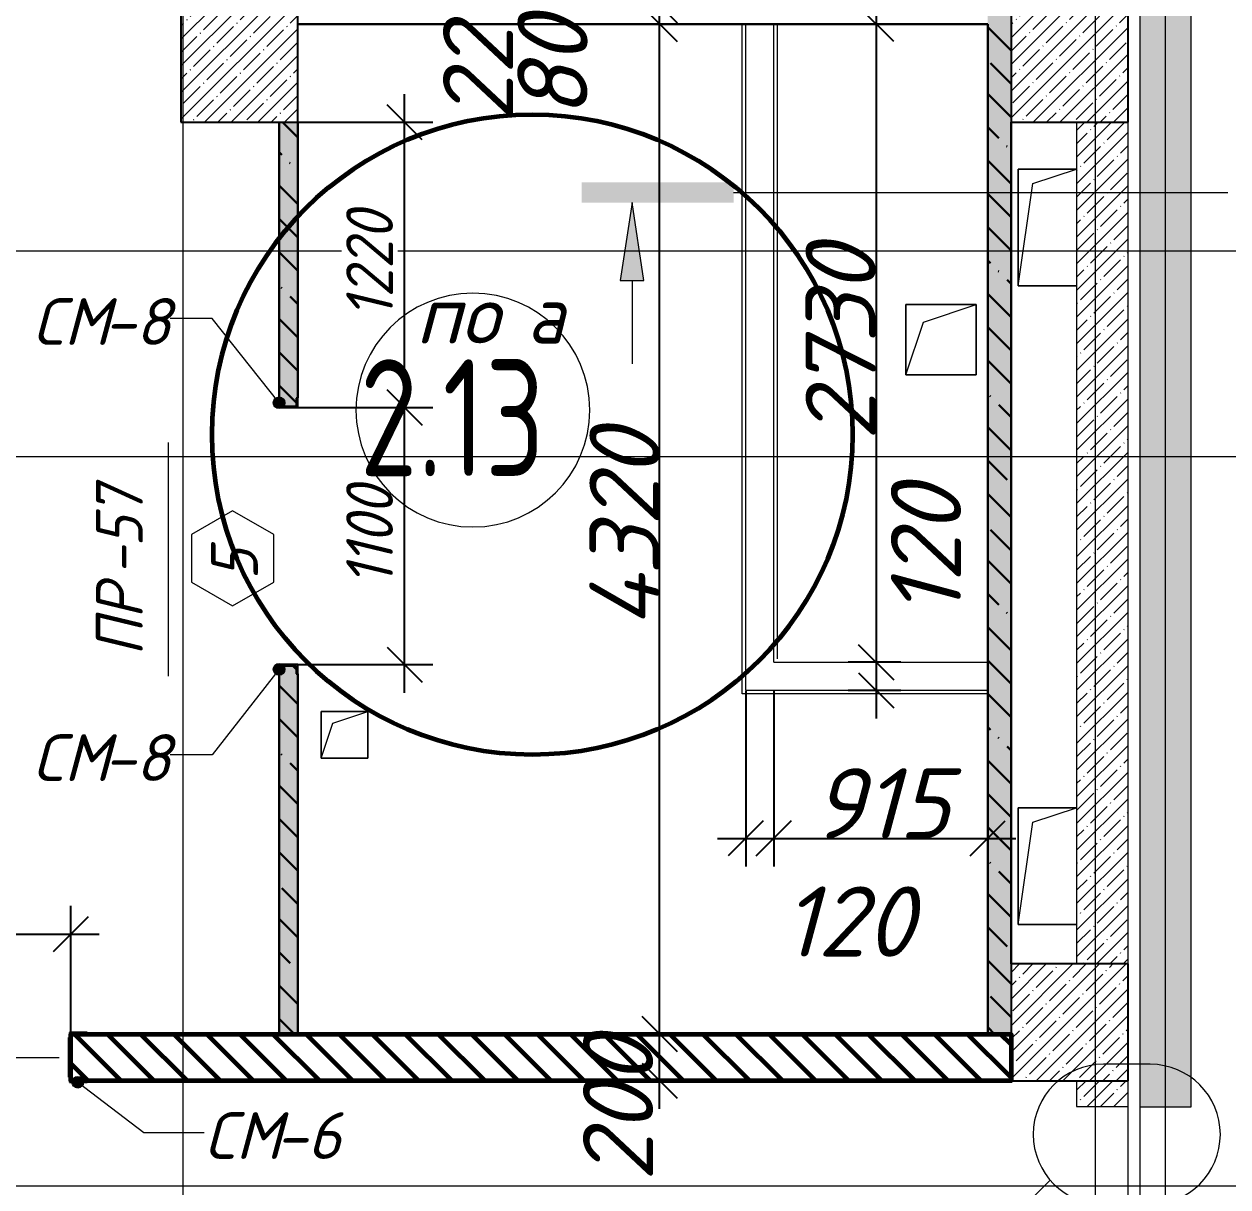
# Model space of a CAD drawing. Header units: millimetres. Extents: x 12986 to 523328, y -9759 to 30092.
# Drawn here: x 319076 to 324224, y 15380 to 20354 of the extents above; entities that cross this region are included whole.
import ezdxf

# ---------------------------------------------------------------- set-up
doc = ezdxf.new("R2010")
doc.units = ezdxf.units.MM
for name, color, linetype, lineweight in [('0) ПГП', 1, 'Continuous', 30), ('2) Расчет', 1, 'Continuous', 30), ('5) Блок ячеистый', 160, 'Continuous', 60), ('A-ANNO-DIMS', 7, 'Continuous', 9), ('A-ANNO-NOTE', 7, 'Continuous', 9), ('A-ANNO-NOTE-1', 7, 'Continuous', 9), ('A-AREA-IDEN', 7, 'Continuous', 9), ('A-DETL-2', 7, 'Continuous', 5), ('A-DETL-GENF', 7, 'Continuous', 9), ('A-DETL-GENF-1', 7, 'Continuous', 5), ('A-DOOR-IDEN', 7, 'Continuous', 9), ('A-FLOR', 7, 'Continuous', 9), ('A-GENM', 7, 'Continuous', 9), ('A-GENM-1', 7, 'Continuous', 25), ('A-GENM-IDEN', 7, 'Continuous', 9), ('A-WALL-FNSH-2', 7, 'Continuous', 5), ('A-WALL-FNSH-4', 250, 'Continuous', 13), ('A-WALL-PATT-1', 7, 'Continuous', 5), ('I-WALL', 7, 'Continuous', 5), ('S-COLS', 7, 'Continuous', 9), ('S-COLS-1', 7, 'Continuous', 5), ('S-COLS-2', 7, 'Continuous', 25), ('Оси-1', 7, 'Continuous', 20)]:
    doc.layers.add(name, color=color, linetype=linetype, lineweight=lineweight)
doc.layers.add('0)Допникки кружки', color=7, linetype='Continuous', plot=False)
doc.layers.add('A-WALL-3', color=7, linetype='Continuous', lineweight=5, true_color=0x000000)
doc.styles.add('ISOCPEUR_I', font='isocpeui.ttf', dxfattribs={"height": 250})
doc.styles.add('ISOCPEUR_I_2', font='isocpeui.ttf', dxfattribs={"height": 300})
doc.styles.add('ISOCPEUR_I_3', font='isocpeui.ttf', dxfattribs={"width": 0.9, "height": 200})
doc.styles.add('ISOCPEUR_I_4', font='isocpeui.ttf', dxfattribs={"width": 0.9, "height": 300})
doc.styles.add('СПДС', font='ГОСТ тип А.ttf', dxfattribs={"width": 0.9})
doc.dimstyles.new('ISO-2_0_0_9К_СРЕДНИЙ', dxfattribs={"dimscale": 304.8, "dimtxt": 199.196235, "dimasz": 0.492126, "dimexe": 0.393701, "dimexo": 0, "dimgap": 0, "dimtad": 1, "dimdec": 0, "dimzin": 0, "dimdsep": 46, "dimtxsty": 'ISOCPEUR_I_2', "dimblk1": 'OBLIQUE', "dimblk2": 'OBLIQUE', "dimsah": 1, "dimcen": 0.09, "dimdle": 0.393701, "dimazin": 0, "dimtfac": 1, "dimtdec": 4, "dimtix": 1, "dimtmove": 2, "dimatfit": 3, "dimfxl": 1, "dimtvp": 1, "dimtolj": 1, "dimtzin": 0, "dimarcsym": 2})
doc.dimstyles.new('ISO-2_0_0_9К_СРЕДНИЙ_2', dxfattribs={"dimscale": 304.8, "dimtxt": 199.196235, "dimasz": 0.492126, "dimexe": 0.393701, "dimexo": 0, "dimgap": 0, "dimtad": 1, "dimdec": 0, "dimzin": 0, "dimdsep": 46, "dimtxsty": 'ISOCPEUR_I_2', "dimblk1": 'OBLIQUE', "dimblk2": 'OBLIQUE', "dimsah": 1, "dimcen": 0.09, "dimdle": 0.393701, "dimazin": 0, "dimtfac": 1, "dimtdec": 4, "dimtix": 1, "dimtmove": 0, "dimatfit": 3, "dimfxl": 1, "dimtvp": 1, "dimtolj": 1, "dimtzin": 0, "dimarcsym": 2})
doc.dimstyles.new('ISO-2_0_0_9К_СРЕДНИЙ_ФОН_1', dxfattribs={"dimscale": 304.8, "dimtxt": 199.196235, "dimasz": 0.492126, "dimexe": 0.393701, "dimexo": 0, "dimgap": 0.164042, "dimtad": 1, "dimdec": 0, "dimdsep": 46, "dimtxsty": 'ISOCPEUR_I_3', "dimblk1": 'OBLIQUE', "dimblk2": 'OBLIQUE', "dimsah": 1, "dimcen": 0.09, "dimdle": 0.393701, "dimazin": 0, "dimtfac": 1, "dimtdec": 4, "dimtix": 1, "dimtmove": 0, "dimatfit": 3, "dimfxl": 1, "dimtvp": 1, "dimtfill": 1, "dimtolj": 1, "dimtzin": 0, "dimarcsym": 2})
pattern_1 = [(45, (239096.85, -2765.93), (-57.02463, 57.02463), []), (45, (239153.876, -2765.93), (-57.02463, 57.02463), [100.806, -20.161, 3.353, -16.808])]
pattern_2 = [(50, (239096.85, -2765.93), (72.873764, -6.37607), [7.62, -83.82]), (355, (239096.85, -2765.93), (-14.09699, 76.422444), [6.096, -67.056]), (100.451, (239102.924, -2766.464), (58.776964, 70.04687), [6.476, -71.236]), (46.184, (239096.85, -2745.61), (108.43142, -16.81745), [11.43, -125.73]), (96.636, (239105.89, -2747.01), (94.961, 98.97089), [9.714, -106.854]), (351.184, (239096.85, -2745.61), (94.96227, 98.97018), [9.144, -100.584]), (21, (239107.01, -2750.69), (60.64565, -40.906537), [7.62, -83.82]), (326, (239107.01, -2750.69), (24.72083, 73.67493), [6.096, -67.056]), (71.451, (239112.065, -2754.1), (85.36689, 32.768737), [6.476, -71.236]), (37.5, (239096.85, -2765.933), (1.235525, 33.8224325), [3.353, -62.89, 3.353, -64.719, -67.31]), (37.5, (239096.85, -2765.933), (1.235525, 33.8224325), [-134.315, 3.353, -63.957]), (7.5, (239096.85, -2765.933), (26.728146, 40.07255), [3.353, -35.458, 3.353, -61.366, -25.654]), (7.5, (239096.85, -2765.933), (26.728146, 40.07255), [-103.53, 3.353, -22.301]), (327.5, (239074.194, -2765.933), (54.2363175, -2.292117), [3.353, -22.047, 3.353, -75.895, -105.156]), (327.5, (239074.194, -2765.933), (54.2363175, -2.292117), [-104.648, 3.353, -101.803]), (317.5, (239064.034, -2765.933), (59.25158, 10.17014), [3.353, -29.667, 3.353, -49.276, -74.676]), (317.5, (239064.034, -2765.933), (59.25158, 10.17014), [-85.649, 3.353, -71.323])]
pattern_3 = [(135, (239096.85, -2765.93), (-142.5612, -142.5612), []), (135, (239239.41, -2765.93), (-142.5612, -142.5612), [252.016, -50.403, 3.353, -47.05])]

# ---------------------------------------------------------------- blocks, each defined once
blk = doc.blocks.new('Колонна_Несущая_Прямоугольное сечение - 500х500-V15-АР1_1_Кладочный план 2 этажа')
at = {"layer": 'S-COLS-1'}
h = blk.add_hatch(dxfattribs=at)
h.set_pattern_fill('FP_20', color=256, style=0, pattern_type=2)
h.set_pattern_definition([(45, (-84450, -22950), (-57.02463, 57.02463), []), (45, (-84392.975, -22950), (-57.02463, 57.02463), [100.806, -20.161, 3.353, -16.808])])
h.paths.add_polyline_path([(-250, -250), (250, -250), (250, 250), (-250, 250)], flags=0)
at = {"layer": 'S-COLS-2'}
for p, q in [((250, 250), (-250, 250)), ((-250, 250), (-250, -250)), ((250, -250), (250, 250)), ((-250, -250), (250, -250))]:
    blk.add_line(p, q, dxfattribs=at)
blk = doc.blocks.new('Колонна_Несущая_Прямоугольное сечение - 500х500-V34-АР1_1_Кладочный план 2 этажа')
at = {"layer": 'S-COLS-1'}
h = blk.add_hatch(dxfattribs=at)
h.set_pattern_fill('FP_48', color=256, style=0, pattern_type=2)
h.set_pattern_definition([(45, (-84450, -18850), (-57.02463, 57.02463), []), (45, (-84392.975, -18850), (-57.02463, 57.02463), [100.806, -20.161, 3.353, -16.808])])
h.paths.add_polyline_path([(-250, -250), (250, -250), (250, 250), (-250, 250)], flags=0)
at = {"layer": 'S-COLS-2'}
for p, q in [((250, 250), (-250, 250)), ((-250, 250), (-250, -250)), ((250, -250), (250, 250)), ((-250, -250), (250, -250))]:
    blk.add_line(p, q, dxfattribs=at)
blk = doc.blocks.new('AR_Отверстие прямоугольное _в плите_ - AR_Отверстие прямоугольное _в плите_-V68-АР1_1_Кладочный план 2 этажа')
at = {"layer": 'A-GENM'}
for p, q in [((125, 250), (-125, 250)), ((-125, 250), (-125, -250)), ((-62.5, 187.5), (125, 250)), ((-125, -250), (-62.5, 187.5)), ((-125, -250), (125, -250))]:
    blk.add_line(p, q, dxfattribs=at)
blk = doc.blocks.new('AR_Отверстие прямоугольное _в плите_ - AR_Отверстие прямоугольное _в плите_-V57-АР1_1_Кладочный план 2 этажа')
at = {"layer": 'A-GENM'}
for p, q in [((100, 100), (-100, 100)), ((-100, 100), (-100, -100)), ((-50, 50), (100, 100)), ((100, -100), (100, 100)), ((-100, -100), (-50, 50)), ((-100, -100), (100, -100))]:
    blk.add_line(p, q, dxfattribs=at)
blk = doc.blocks.new('AR_Отверстие прямоугольное _в плите_ - AR_Отверстие прямоугольное _в плите_-26860715-АР1_1_Кладочный план 2 этажа')
at = {"layer": 'A-GENM'}
for p, q in [((150, 150), (-150, 150)), ((-150, 150), (-150, -150)), ((-75, 75), (150, 150)), ((150, -150), (150, 150)), ((-150, -150), (-75, 75)), ((-150, -150), (150, -150))]:
    blk.add_line(p, q, dxfattribs=at)
blk = doc.blocks.new('Фахверк_СКБ_Уголок_Тип 2 - СМ-6_200х2180 h-30007491-АР1_1_Кладочный план 2 этажа')
at = {"layer": 'A-GENM-1'}
for p, q in [((125, 156), (125, 81)), ((200, 156), (125, 156)), ((200, 150), (200, 156)), ((131, 81), (131, 150)), ((131, 150), (200, 150)), ((125, 81), (131, 81)), ((131, 19), (125, 19)), ((125, 19), (125, -56)), ((131, -50), (131, 19)), ((200, -50), (131, -50)), ((200, -56), (200, -50)), ((125, -56), (200, -56))]:
    blk.add_line(p, q, dxfattribs=at)
blk = doc.blocks.new('Стойка_Влож_Полоса боковая - Полоса-27101091-АР1_1_Кладочный план 2 этажа')
at = {"layer": 'A-GENM'}
for p, q in [((-5, 85), (0, 85)), ((-5, -85), (-5, 85)), ((0, 31), (0, -31)), ((0, -85), (-5, -85))]:
    blk.add_line(p, q, dxfattribs=at)
blk = doc.blocks.new('Фахверк_СКБ_Швеллер_Тип 2 - СМ-8_80х2180h-30702245-АР1_1_Кладочный план 2 этажа')
at = {"layer": 'A-GENM-1'}
for p, q in [((165, 40), (125, 40)), ((125, 40), (125, -40)), ((129.5, 32.6), (165, 32.6)), ((129.5, -32.6), (129.5, 32.6)), ((165, 32.6), (165, 40)), ((125, -40), (165, -40)), ((165, -32.6), (129.5, -32.6)), ((165, -40), (165, -32.6))]:
    blk.add_line(p, q, dxfattribs=at)
blk = doc.blocks.new('DET_L_Имитация разреза_ISO2-5 - Верх-30777082-АР1_1_Кладочный план 2 этажа')
at = {"layer": 'A-DETL-GENF-1'}
blk.add_line((143.1, 0), (2256.9, 0), dxfattribs=at)
blk = doc.blocks.new('_Oblique')
at = {"color": 0, "linetype": 'ByBlock', "lineweight": -2}
blk.add_line((-0.5, -0.5), (0.5, 0.5), dxfattribs=at)
blk = doc.blocks.new('*D2345')
at = {"layer": 'A-ANNO-DIMS', "color": 0, "lineweight": -2, "transparency": 16777216}
for p, q in [((321793.8, 15714.1), (321793.8, 16154.1)), ((321687.8, 16034.1), (321913.8, 16034.1)), ((321687.8, 15834.1), (321913.8, 15834.1))]:
    blk.add_line(p, q, dxfattribs=at)
at = {"layer": 'Defpoints', "color": 0, "transparency": 16777216}
for p in [(321687.8, 16034.1), (321793.8, 16034.1), (321687.8, 15834.1)]:
    blk.add_point(p, dxfattribs=at)
at = {"layer": 'A-ANNO-DIMS', "color": 0, "lineweight": -2, "transparency": 16777216, "xscale": 150, "yscale": 150, "zscale": 150}
for p, rotation in [((321793.8, 16034.1), 90), ((321793.8, 15834.1), 270)]:
    blk.add_blockref('_Oblique', p, dxfattribs=dict(at, rotation=rotation))
at = {"layer": 'A-ANNO-DIMS', "color": 0, "transparency": 16777216, "insert": (321465.9, 15403.8), "char_height": 300, "width": 455.087, "attachment_point": 1, "rotation": 90, "line_spacing_factor": 1.149209, "style": 'ISOCPEUR_I_2'}
blk.add_mtext('\\A1;200', dxfattribs=at)
blk = doc.blocks.new('*D2346')
at = {"layer": 'A-ANNO-DIMS', "color": 0, "lineweight": -2, "transparency": 16777216}
for p, q in [((321793.8, 15914.1), (321793.8, 20474.1)), ((321687.8, 20354.1), (321913.8, 20354.1)), ((321687.8, 16034.1), (321913.8, 16034.1))]:
    blk.add_line(p, q, dxfattribs=at)
at = {"layer": 'Defpoints', "color": 0, "transparency": 16777216}
for p in [(321687.8, 20354.1), (321793.8, 20354.1), (321687.8, 16034.1)]:
    blk.add_point(p, dxfattribs=at)
at = {"layer": 'A-ANNO-DIMS', "color": 0, "lineweight": -2, "transparency": 16777216, "xscale": 150, "yscale": 150, "zscale": 150}
for p, rotation in [((321793.8, 20354.1), 90), ((321793.8, 16034.1), 270)]:
    blk.add_blockref('_Oblique', p, dxfattribs=dict(at, rotation=rotation))
at = {"layer": 'A-ANNO-DIMS', "color": 0, "transparency": 16777216, "insert": (321643.8, 18194.1), "char_height": 300, "width": 625.17, "attachment_point": 5, "rotation": 90, "style": 'ISOCPEUR_I_2'}
blk.add_mtext('\\A1;4320', dxfattribs=at)
blk = doc.blocks.new('*D2347')
at = {"layer": 'A-ANNO-DIMS', "color": 0, "lineweight": -2, "transparency": 16777216}
for p, q in [((321793.8, 20234.1), (321793.8, 20554.1)), ((321687.8, 20434.1), (321913.8, 20434.1)), ((321687.8, 20354.1), (321913.8, 20354.1))]:
    blk.add_line(p, q, dxfattribs=at)
at = {"layer": 'Defpoints', "color": 0, "transparency": 16777216}
for p in [(321687.8, 20434.1), (321793.8, 20434.1), (321687.8, 20354.1)]:
    blk.add_point(p, dxfattribs=at)
at = {"layer": 'A-ANNO-DIMS', "color": 0, "lineweight": -2, "transparency": 16777216, "xscale": 150, "yscale": 150, "zscale": 150}
for p, rotation in [((321793.8, 20434.1), 90), ((321793.8, 20354.1), 270)]:
    blk.add_blockref('_Oblique', p, dxfattribs=dict(at, rotation=rotation))
at = {"layer": 'A-ANNO-DIMS', "color": 0, "transparency": 16777216, "insert": (321185.9, 19951.1), "char_height": 300, "width": 303.391, "attachment_point": 1, "rotation": 90, "line_spacing_factor": 1.149209, "style": 'ISOCPEUR_I_2'}
blk.add_mtext('\\A1;80', dxfattribs=at)
blk = doc.blocks.new('*D2348')
at = {"layer": 'A-ANNO-DIMS', "color": 0, "lineweight": -2, "transparency": 16777216}
for p, q in [((321793.8, 20314.1), (321793.8, 20774.1)), ((321687.8, 20654.1), (321913.8, 20654.1)), ((321687.8, 20434.1), (321913.8, 20434.1))]:
    blk.add_line(p, q, dxfattribs=at)
at = {"layer": 'Defpoints', "color": 0, "transparency": 16777216}
for p in [(321687.8, 20654.1), (321793.8, 20654.1), (321687.8, 20434.1)]:
    blk.add_point(p, dxfattribs=at)
at = {"layer": 'A-ANNO-DIMS', "color": 0, "lineweight": -2, "transparency": 16777216, "xscale": 150, "yscale": 150, "zscale": 150}
for p, rotation in [((321793.8, 20654.1), 90), ((321793.8, 20434.1), 270)]:
    blk.add_blockref('_Oblique', p, dxfattribs=dict(at, rotation=rotation))
at = {"layer": 'A-ANNO-DIMS', "color": 0, "transparency": 16777216, "insert": (320867.4, 19933.2), "char_height": 300, "width": 455.087, "attachment_point": 1, "rotation": 90, "line_spacing_factor": 1.149209, "style": 'ISOCPEUR_I_2'}
blk.add_mtext('\\A1;220', dxfattribs=at)
blk = doc.blocks.new('*D2362')
at = {"layer": 'A-ANNO-DIMS', "color": 0, "lineweight": -2, "transparency": 16777216}
for p, q in [((320703.7, 17494.1), (320703.7, 18834.1)), ((320247.7, 18714.1), (320823.7, 18714.1)), ((320246.9, 17614.1), (320823.7, 17614.1))]:
    blk.add_line(p, q, dxfattribs=at)
at = {"layer": 'Defpoints', "color": 0, "transparency": 16777216}
for p in [(320247.7, 18714.1), (320703.7, 18714.1), (320246.9, 17614.1)]:
    blk.add_point(p, dxfattribs=at)
at = {"layer": 'A-ANNO-DIMS', "color": 0, "lineweight": -2, "transparency": 16777216, "xscale": 150, "yscale": 150, "zscale": 150}
for p, rotation in [((320703.7, 18714.1), 90), ((320703.7, 17614.1), 270)]:
    blk.add_blockref('_Oblique', p, dxfattribs=dict(at, rotation=rotation))
at = {"layer": 'A-ANNO-DIMS', "color": 0, "transparency": 16777216, "insert": (320553.7, 18164.1), "char_height": 200, "width": 514.846, "attachment_point": 5, "rotation": 90, "style": 'ISOCPEUR_I_3', "bg_fill": 3, "box_fill_scale": 1.1, "bg_fill_color": 256, "bg_fill_true_color": 13158600, "bg_fill_transparency": 0}
blk.add_mtext('\\A1;1100', dxfattribs=at)
blk = doc.blocks.new('*D2363')
at = {"layer": 'A-ANNO-DIMS', "color": 0, "lineweight": -2, "transparency": 16777216}
for p, q in [((320703.7, 18594.1), (320703.7, 20054.1)), ((320246.9, 19934.1), (320823.7, 19934.1)), ((320247.7, 18714.1), (320823.7, 18714.1))]:
    blk.add_line(p, q, dxfattribs=at)
at = {"layer": 'Defpoints', "color": 0, "transparency": 16777216}
for p in [(320246.9, 19934.1), (320703.7, 19934.1), (320247.7, 18714.1)]:
    blk.add_point(p, dxfattribs=at)
at = {"layer": 'A-ANNO-DIMS', "color": 0, "lineweight": -2, "transparency": 16777216, "xscale": 150, "yscale": 150, "zscale": 150}
for p, rotation in [((320703.7, 19934.1), 90), ((320703.7, 18714.1), 270)]:
    blk.add_blockref('_Oblique', p, dxfattribs=dict(at, rotation=rotation))
at = {"layer": 'A-ANNO-DIMS', "color": 0, "transparency": 16777216, "insert": (320553.7, 19324.1), "char_height": 200, "width": 560.814, "attachment_point": 5, "rotation": 90, "style": 'ISOCPEUR_I_3', "bg_fill": 3, "box_fill_scale": 1.1, "bg_fill_color": 256, "bg_fill_true_color": 13158600, "bg_fill_transparency": 0}
blk.add_mtext('\\A1;1220', dxfattribs=at)
blk = doc.blocks.new('AAR_СКБ_Марка_Двери_Перемычка и проем - Марка перемычки и проема-25306769-АР1_1_Кладочный план 2 этажа')
at = {"layer": 'A-DOOR-IDEN'}
for p, q in [((-5, 0), (5, 0)), ((-0.968, -0.984), (-1.986, -2.747)), ((1.067, -0.984), (-0.968, -0.984)), ((2.085, -2.747), (1.067, -0.984)), ((-1.986, -2.747), (-0.968, -4.509)), ((1.067, -4.509), (2.085, -2.747)), ((-0.968, -4.509), (1.067, -4.509))]:
    blk.add_line(p, q, dxfattribs=at)
blk = doc.blocks.new('*D2504')
at = {"layer": 'A-ANNO-DIMS', "color": 0, "lineweight": -2, "transparency": 16777216}
for p, q in [((322161.9, 17501), (322161.9, 16750.9)), ((322281.9, 17501), (322281.9, 16750.9)), ((322041.9, 16870.9), (322401.9, 16870.9))]:
    blk.add_line(p, q, dxfattribs=at)
at = {"layer": 'Defpoints', "color": 0, "transparency": 16777216}
for p in [(322161.9, 17501), (322281.9, 17501), (322281.9, 16870.9)]:
    blk.add_point(p, dxfattribs=at)
at = {"layer": 'A-ANNO-DIMS', "color": 0, "lineweight": -2, "transparency": 16777216, "xscale": 150, "yscale": 150, "zscale": 150, "rotation": 180}
blk.add_blockref('_Oblique', (322161.9, 16870.9), dxfattribs=at)
at = {"layer": 'A-ANNO-DIMS', "color": 0, "lineweight": -2, "transparency": 16777216, "xscale": 150, "yscale": 150, "zscale": 150}
blk.add_blockref('_Oblique', (322281.9, 16870.9), dxfattribs=at)
at = {"layer": 'A-ANNO-DIMS', "color": 0, "transparency": 16777216, "insert": (322318.8, 16665.3), "char_height": 300, "width": 409.118, "attachment_point": 1, "line_spacing_factor": 1.149209, "style": 'ISOCPEUR_I_2'}
blk.add_mtext('\\A1;120', dxfattribs=at)
blk = doc.blocks.new('*D2505')
at = {"layer": 'A-ANNO-DIMS', "color": 0, "lineweight": -2, "transparency": 16777216}
for p, q in [((322281.9, 17501), (322281.9, 16750.9)), ((323196.9, 16977), (323196.9, 16750.9)), ((322161.9, 16870.9), (323316.9, 16870.9))]:
    blk.add_line(p, q, dxfattribs=at)
at = {"layer": 'Defpoints', "color": 0, "transparency": 16777216}
for p in [(322281.9, 17501), (323196.9, 16977), (323196.9, 16870.9)]:
    blk.add_point(p, dxfattribs=at)
at = {"layer": 'A-ANNO-DIMS', "color": 0, "lineweight": -2, "transparency": 16777216, "xscale": 150, "yscale": 150, "zscale": 150, "rotation": 180}
blk.add_blockref('_Oblique', (322281.9, 16870.9), dxfattribs=at)
at = {"layer": 'A-ANNO-DIMS', "color": 0, "lineweight": -2, "transparency": 16777216, "xscale": 150, "yscale": 150, "zscale": 150}
blk.add_blockref('_Oblique', (323196.9, 16870.9), dxfattribs=at)
at = {"layer": 'A-ANNO-DIMS', "color": 0, "transparency": 16777216, "insert": (322739.4, 17020.9), "char_height": 300, "width": 409.118, "attachment_point": 5, "style": 'ISOCPEUR_I_2'}
blk.add_mtext('\\A1;915', dxfattribs=at)
blk = doc.blocks.new('*D2506')
at = {"layer": 'A-ANNO-DIMS', "color": 0, "lineweight": -2, "transparency": 16777216}
for p, q in [((322719.6, 20474.1), (322719.6, 17504.1)), ((322825.7, 20354.1), (322599.6, 20354.1)), ((322825.7, 17624.1), (322599.6, 17624.1))]:
    blk.add_line(p, q, dxfattribs=at)
at = {"layer": 'Defpoints', "color": 0, "transparency": 16777216}
for p in [(322825.7, 20354.1), (322719.6, 17624.1), (322825.7, 17624.1)]:
    blk.add_point(p, dxfattribs=at)
at = {"layer": 'A-ANNO-DIMS', "color": 0, "lineweight": -2, "transparency": 16777216, "xscale": 150, "yscale": 150, "zscale": 150}
for p, rotation in [((322719.6, 20354.1), 90), ((322719.6, 17624.1), 270)]:
    blk.add_blockref('_Oblique', p, dxfattribs=dict(at, rotation=rotation))
at = {"layer": 'A-ANNO-DIMS', "color": 0, "transparency": 16777216, "insert": (322567.7, 18989.1), "char_height": 300, "width": 606.782, "attachment_point": 5, "rotation": 90, "style": 'ISOCPEUR_I_2'}
blk.add_mtext('\\A1;2730', dxfattribs=at)
blk = doc.blocks.new('*D2507')
at = {"layer": 'A-ANNO-DIMS', "color": 0, "lineweight": -2, "transparency": 16777216}
for p, q in [((322719.6, 17744.1), (322719.6, 17384.1)), ((322825.7, 17624.1), (322599.6, 17624.1)), ((322825.7, 17504.1), (322599.6, 17504.1))]:
    blk.add_line(p, q, dxfattribs=at)
at = {"layer": 'Defpoints', "color": 0, "transparency": 16777216}
for p in [(322825.7, 17624.1), (322719.6, 17504.1), (322825.7, 17504.1)]:
    blk.add_point(p, dxfattribs=at)
at = {"layer": 'A-ANNO-DIMS', "color": 0, "lineweight": -2, "transparency": 16777216, "xscale": 150, "yscale": 150, "zscale": 150}
for p, rotation in [((322719.6, 17624.1), 90), ((322719.6, 17504.1), 270)]:
    blk.add_blockref('_Oblique', p, dxfattribs=dict(at, rotation=rotation))
at = {"layer": 'A-ANNO-DIMS', "color": 0, "transparency": 16777216, "insert": (322782.5, 17816.4), "char_height": 300, "width": 409.118, "attachment_point": 1, "rotation": 90, "line_spacing_factor": 1.149209, "style": 'ISOCPEUR_I_2'}
blk.add_mtext('\\A1;120', dxfattribs=at)
blk = doc.blocks.new('*D2534')
at = {"layer": 'A-ANNO-DIMS', "color": 0, "lineweight": -2, "transparency": 16777216}
for p, q in [((318176.9, 16334.1), (318176.9, 16581.7)), ((319276.9, 16034.1), (319276.9, 16581.7)), ((318056.9, 16461.7), (319396.9, 16461.7))]:
    blk.add_line(p, q, dxfattribs=at)
at = {"layer": 'Defpoints', "color": 0, "transparency": 16777216}
for p in [(319276.9, 16461.7), (318176.9, 16334.1), (319276.9, 16034.1)]:
    blk.add_point(p, dxfattribs=at)
at = {"layer": 'A-ANNO-DIMS', "color": 0, "lineweight": -2, "transparency": 16777216, "xscale": 150, "yscale": 150, "zscale": 150, "rotation": 180}
blk.add_blockref('_Oblique', (318176.9, 16461.7), dxfattribs=at)
at = {"layer": 'A-ANNO-DIMS', "color": 0, "lineweight": -2, "transparency": 16777216, "xscale": 150, "yscale": 150, "zscale": 150}
blk.add_blockref('_Oblique', (319276.9, 16461.7), dxfattribs=at)
at = {"layer": 'A-ANNO-DIMS', "color": 0, "transparency": 16777216, "insert": (318726.9, 16611.7), "char_height": 200, "width": 514.846, "attachment_point": 5, "style": 'ISOCPEUR_I_3', "bg_fill": 3, "box_fill_scale": 1.1, "bg_fill_color": 256, "bg_fill_true_color": 13158600, "bg_fill_transparency": 0}
blk.add_mtext('\\A1;1100', dxfattribs=at)
blk = doc.blocks.new('Марка_Помещения - Номер-25198446-Объем проектирования 2 этажа')
at = {"layer": 'A-AREA-IDEN'}
for start, end in [(360, 180), (180, 360)]:
    blk.add_arc((0, 0), 2.5, start, end, dxfattribs=at)

msp = doc.modelspace()

# ---------------------------------------------------------------- hatches: boundary and pattern name
at = {"layer": '0) ПГП'}
h = msp.add_hatch(dxfattribs=at)
h.set_pattern_fill('FP_25', color=256, style=0, pattern_type=2)
h.set_pattern_definition(pattern_2)
h.paths.add_polyline_path([(323296.85077, 16034.06731), (323296.85077, 24134.06718), (323196.85077, 24134.06718), (323196.85077, 16034.06731), (323271.85081, 16034.06731)], flags=0)
h = msp.add_hatch(dxfattribs=at)
h.set_pattern_fill('FP_26', color=256, style=0, pattern_type=2)
h.set_pattern_definition(pattern_3)
h.paths.add_polyline_path([(323296.85077, 16034.06731), (323296.85077, 24134.06718), (323196.85077, 24134.06718), (323196.85077, 16034.06731), (323271.85081, 16034.06731)], flags=0)
h = msp.add_hatch(dxfattribs=at)
h.set_pattern_fill('FP_25', color=256, style=0, pattern_type=2)
h.set_pattern_definition(pattern_2)
h.paths.add_polyline_path([(320246.85077, 16034.06731), (320246.85077, 17574.06731), (320239.45077, 17574.06731), (320239.45077, 17609.56731), (320174.25077, 17609.56731), (320174.25077, 17574.06731), (320166.85077, 17574.06731), (320166.85077, 16034.06731), (320207.31956, 16034.06731)], flags=0)
h.paths.add_polyline_path([(320239.45077, 18718.56718), (320239.45077, 18754.06718), (320246.85077, 18754.79567), (320246.85077, 19934.06718), (320166.85077, 19934.06718), (320166.85077, 18754.06718), (320174.25077, 18754.06718), (320174.25077, 18718.56718), (320207.31956, 18718.56718)], flags=0)
h = msp.add_hatch(dxfattribs=at)
h.set_pattern_fill('FP_26', color=256, style=0, pattern_type=2)
h.set_pattern_definition(pattern_3)
h.paths.add_polyline_path([(320246.85077, 16034.06731), (320246.85077, 17574.06731), (320239.45077, 17574.06731), (320239.45077, 17609.56731), (320174.25077, 17609.56731), (320174.25077, 17574.06731), (320166.85077, 17574.06731), (320166.85077, 16034.06731), (320207.31956, 16034.06731)], flags=0)
h.paths.add_polyline_path([(320239.45077, 18718.56718), (320239.45077, 18754.06718), (320246.85077, 18754.79567), (320246.85077, 19934.06718), (320166.85077, 19934.06718), (320166.85077, 18754.06718), (320174.25077, 18754.06718), (320174.25077, 18718.56718), (320207.31956, 18718.56718)], flags=0)
at = {"layer": '5) Блок ячеистый'}
h = msp.add_hatch(dxfattribs=at)
h.set_pattern_fill('FP_22', color=256, style=0, pattern_type=2)
h.set_pattern_definition([(135, (239096.85, -2765.93), (-70.71068, -70.71068), [])])
h.paths.add_polyline_path([(323296.85081, 15834.06731), (323296.85081, 16034.06731), (319276.85081, 16034.06731), (319276.85081, 15834.06731), (323271.85081, 15834.06731)], flags=0)
at = {"layer": 'A-ANNO-NOTE'}
for points in [[(321739.58519, 19590.69888), (322109.94442, 19590.69888), (322109.94442, 19677.43547), (321459.94442, 19677.43547), (321459.94442, 19590.69888), (321725.7925, 19590.69888)], [(321625.7925, 19257.05747), (321725.7925, 19257.05747), (321675.7925, 19590.69888)]]:
    msp.add_hatch(color=256, dxfattribs=at).paths.add_polyline_path(points, flags=0)
at = {"layer": 'A-GENM-IDEN'}
h = msp.add_hatch(color=256, dxfattribs=at)
edge = h.paths.add_edge_path(flags=0)
edge.add_arc((320166.85077, 18734.06718), 25, 0, 360)
h = msp.add_hatch(color=256, dxfattribs=at)
edge = h.paths.add_edge_path(flags=0)
edge.add_arc((320166.85077, 17594.06731), 25, 0, 360)
h = msp.add_hatch(color=256, dxfattribs=at)
edge = h.paths.add_edge_path(flags=0)
edge.add_arc((319305.85081, 15828.06731), 25, 0, 360)
at = {"layer": 'A-WALL-PATT-1'}
h = msp.add_hatch(dxfattribs=at)
h.set_pattern_fill('FP_7', color=256, style=0, pattern_type=2)
h.set_pattern_definition(pattern_1)
h.paths.add_polyline_path([(324066.85079, 15723.33354), (324066.85079, 24334.06718), (323846.85079, 24334.06718), (323846.85079, 15723.33354)], flags=0)
h = msp.add_hatch(dxfattribs=at)
h.set_pattern_fill('FP_7', color=256, style=0, pattern_type=2)
h.set_pattern_definition(pattern_1)
h.paths.add_polyline_path([(323576.85081, 12884.06732), (323796.8508, 12884.06737), (323796.85081, 14624.06731), (323576.85081, 14624.06731), (323576.85081, 14472.83394)], flags=0)
h.paths.add_polyline_path([(323796.85081, 15724.06731), (323796.85081, 15834.06731), (323576.85081, 15834.06731), (323576.85081, 15724.06731)], flags=0)
h.paths.add_polyline_path([(323764.97433, 16334.06731), (323796.85081, 16334.06731), (323796.85081, 19934.06737), (323576.85081, 19934.06737), (323576.85081, 16334.06731)], flags=0)
at = {"layer": 'S-COLS-1'}
h = msp.add_hatch(dxfattribs=at)
h.set_pattern_fill('FP_7', color=256, style=0, pattern_type=2)
h.set_pattern_definition(pattern_1)
h.paths.add_polyline_path([(320207.31956, 19934.06718), (320246.85081, 19934.06718), (320246.85081, 20434.06718), (319746.85081, 20434.06718), (319746.85081, 19934.06718)], flags=0)

# ---------------------------------------------------------------- linework, layer by layer
at = {"layer": '0) ПГП'}
for p, q in [((320246.85077, 20354.06718), (323196.85077, 20354.06718)), ((320166.85077, 19934.06718), (320166.85077, 18754.79567)), ((323296.85077, 16334.06731), (323296.85077, 19934.06737)), ((320166.85077, 17574.06731), (320166.85077, 16034.06731))]:
    msp.add_line(p, q, dxfattribs=at)
at = {"layer": '2) Расчет'}
for p, q in [((323196.85077, 20354.06718), (323196.85077, 16034.06731)), ((320246.85077, 18754.79567), (320246.85077, 19934.06718)), ((320246.85077, 16034.06731), (320246.85077, 17574.06731))]:
    msp.add_line(p, q, dxfattribs=at)
at = {"layer": '5) Блок ячеистый'}
msp.add_lwpolyline([(319276.85081, 16034.06731), (323296.85081, 16034.06731), (323296.85081, 15834.06731), (319276.85081, 15834.06731)], close=True, dxfattribs=at)
at = {"layer": 'A-ANNO-NOTE-1'}
for p, q in [((321675.7925, 19590.69888), (321625.7925, 19257.05747)), ((321725.7925, 19257.05747), (321675.7925, 19590.69888)), ((321625.7925, 19257.05747), (321725.7925, 19257.05747)), ((321675.7925, 19257.05747), (321675.7925, 18900.80747))]:
    msp.add_line(p, q, dxfattribs=at)
at = {"layer": 'A-DETL-2'}
for p, q in [((323891.33646, 15904.61393), (323691.33646, 15904.61393)), ((323059.98749, 15004.06731), (323464.36307, 15408.44289))]:
    msp.add_line(p, q, dxfattribs=at)
for centre, start, end in [((323691.33646, 15604.61393), 90, 180), ((323891.33646, 15604.61393), 0, 90), ((323691.33646, 15604.61393), 180, 270), ((323891.33646, 15604.61393), 270, 0)]:
    msp.add_arc(centre, 300, start, end, dxfattribs=at)
at = {"layer": 'A-FLOR'}
for p, q in [((323326.85083, 19734.06755), (323576.85081, 19734.06755)), ((323326.85083, 19234.06755), (323326.85083, 19734.06755)), ((323576.85081, 19234.06755), (323326.85083, 19234.06755)), ((322846.85078, 19154.06718), (323146.85078, 19154.06718)), ((322846.85078, 18854.06718), (322846.85078, 19154.06718)), ((323146.85078, 19154.06718), (323146.85078, 18854.06718)), ((323146.85078, 18854.06718), (322846.85078, 18854.06718)), ((320346.85077, 17414.06718), (320546.85077, 17414.06718)), ((320346.85077, 17214.06718), (320346.85077, 17414.06718)), ((320546.85077, 17414.06718), (320546.85077, 17214.06718)), ((320546.85077, 17214.06718), (320346.85077, 17214.06718)), ((323326.85083, 17002.06755), (323576.85081, 17002.06755)), ((323326.85083, 16502.06755), (323326.85083, 17002.06755)), ((323576.85081, 16502.06755), (323326.85083, 16502.06755)), ((323796.85081, 14624.06731), (323796.85081, 15724.06731)), ((323846.85079, 15723.33354), (323846.85079, 14623.32952))]:
    msp.add_line(p, q, dxfattribs=at)
at = {"layer": 'A-GENM-IDEN'}
for p, q in [((319880.06345, 19094.18549), (319701.76659, 19094.18549)), ((320166.85077, 18734.06718), (319880.06345, 19094.18549)), ((320166.85077, 17594.06731), (319880.06345, 17228.78157)), ((319880.06345, 17228.78157), (319701.76659, 17228.78157)), ((319305.85081, 15828.06731), (319588.70645, 15612.19097)), ((319588.70645, 15612.19097), (319846.54081, 15612.19097))]:
    msp.add_line(p, q, dxfattribs=at)
for centre in [(320166.85077, 18734.06718), (320166.85077, 17594.06731), (319305.85081, 15828.06731)]:
    msp.add_circle(centre, 25, dxfattribs=at)
at = {"layer": 'A-WALL-3'}
for p, q in [((323846.85079, 24334.06718), (323846.85079, 15723.33354)), ((324066.85079, 15723.33354), (324066.85079, 24084.06718)), ((323576.85081, 19934.06737), (323576.85081, 16334.06731)), ((323796.85081, 16334.06731), (323796.85081, 19934.06737)), ((323576.85081, 15834.06731), (323576.85081, 15724.06731)), ((323796.85081, 15724.06731), (323796.85081, 15834.06731)), ((323576.85081, 15724.06731), (323796.85081, 15724.06731)), ((323846.85079, 15723.33354), (324066.85079, 15723.33354))]:
    msp.add_line(p, q, dxfattribs=at)
at = {"layer": 'A-WALL-FNSH-2'}
for p, q in [((323296.85081, 16034.06731), (319345.85081, 16034.06731)), ((319276.85081, 15965.06731), (319276.85081, 15903.06731)), ((319345.85081, 15834.06731), (323296.85081, 15834.06731))]:
    msp.add_line(p, q, dxfattribs=at)
at = {"layer": 'A-WALL-FNSH-4'}
msp.add_line((320246.85077, 19934.06718), (320166.85077, 19934.06718), dxfattribs=at)
at = {"layer": 'I-WALL'}
for p, q in [((322146.85077, 17489.06718), (322146.85077, 20354.06718)), ((322161.85077, 17504.06718), (322161.85077, 20354.06718)), ((322281.85077, 17624.06718), (322281.85077, 20354.06718)), ((322296.85077, 20354.06718), (322296.85077, 17639.06718)), ((322281.85077, 17624.06718), (323196.85077, 17624.06718)), ((323196.85077, 17504.06718), (322161.85077, 17504.06718)), ((323196.85077, 17489.06718), (322146.85077, 17489.06718))]:
    msp.add_line(p, q, dxfattribs=at)
at = {"layer": 'S-COLS-2'}
for p, q in [((319746.85081, 20434.06718), (319746.85081, 19934.06718)), ((320246.85081, 19934.06718), (320246.85081, 20434.06718)), ((319746.85081, 19934.06718), (320246.85081, 19934.06718))]:
    msp.add_line(p, q, dxfattribs=at)
at = {"layer": 'Оси-1'}
for p, q in [((319756.85078, -6915.9327), (319756.85078, 25849.21334)), ((323656.85078, -6915.9327), (323656.85078, 25871.01046)), ((323956.85078, -5645.9327), (323956.85078, 25871.01046)), ((234936.85079, 19384.06737), (365048.47884, 19384.06737)), ((234936.85079, 18504.0673), (365048.47884, 18504.0673)), ((234936.85079, 15384.06737), (365048.47884, 15384.06737))]:
    msp.add_line(p, q, dxfattribs=at)

# ---------------------------------------------------------------- block references
at = {"layer": 'A-DETL-GENF'}
msp.add_blockref('DET_L_Имитация разреза_ISO2-5 - Верх-30777082-АР1_1_Кладочный план 2 этажа', (321966.85077, 19634.06718), dxfattribs=at)
at = {"layer": 'A-DOOR-IDEN', "xscale": 99.99999999999993, "yscale": 99.99999999999993, "zscale": 99.99999999999993, "rotation": 89.99999999999991}
msp.add_blockref('AAR_СКБ_Марка_Двери_Перемычка и проем - Марка перемычки и проема-25306769-АР1_1_Кладочный план 2 этажа', (319693.39031, 18064.06718), dxfattribs=at)
at = {"layer": 'A-DOOR-IDEN', "xscale": 99.99999999999993, "yscale": 99.99999999999993, "zscale": 99.99999999999993}
msp.add_blockref('AAR_СКБ_Марка_Двери_Перемычка и проем - Марка перемычки и проема-25306769-АР1_1_Кладочный план 2 этажа', (318726.85081, 15934.06731), dxfattribs=at)
at = {"layer": 'A-GENM'}
for name, p in [('AR_Отверстие прямоугольное _в плите_ - AR_Отверстие прямоугольное _в плите_-V68-АР1_1_Кладочный план 2 этажа', (323451.85083, 19484.06755)), ('AR_Отверстие прямоугольное _в плите_ - AR_Отверстие прямоугольное _в плите_-26860715-АР1_1_Кладочный план 2 этажа', (322996.85078, 19004.06718)), ('AR_Отверстие прямоугольное _в плите_ - AR_Отверстие прямоугольное _в плите_-V57-АР1_1_Кладочный план 2 этажа', (320446.85077, 17314.06718)), ('AR_Отверстие прямоугольное _в плите_ - AR_Отверстие прямоугольное _в плите_-V68-АР1_1_Кладочный план 2 этажа', (323451.85083, 16752.06755)), ('Стойка_Влож_Полоса боковая - Полоса-27101091-АР1_1_Кладочный план 2 этажа', (319270.85081, 15934.06731))]:
    msp.add_blockref(name, p, dxfattribs=at)
at = {"layer": 'A-GENM-1'}
for p, rotation in [((320206.85077, 18589.06718), 89.99999999999984), ((320206.85077, 17739.06731), 269.9999999999998)]:
    msp.add_blockref('Фахверк_СКБ_Швеллер_Тип 2 - СМ-8_80х2180h-30702245-АР1_1_Кладочный план 2 этажа', p, dxfattribs=dict(at, rotation=rotation))
msp.add_blockref('Фахверк_СКБ_Уголок_Тип 2 - СМ-6_200х2180 h-30007491-АР1_1_Кладочный план 2 этажа', (319145.85081, 15884.06731), dxfattribs=at)
at = {"layer": 'S-COLS'}
for name, p in [('Колонна_Несущая_Прямоугольное сечение - 500х500-V15-АР1_1_Кладочный план 2 этажа', (323546.85081, 20184.06737)), ('Колонна_Несущая_Прямоугольное сечение - 500х500-V34-АР1_1_Кладочный план 2 этажа', (323546.85081, 16084.06731))]:
    msp.add_blockref(name, p, dxfattribs=at)

# ---------------------------------------------------------------- texts
at = {"layer": 'A-ANNO-NOTE-1', "char_height": 250, "attachment_point": 1, "style": 'ISOCPEUR_I'}
for s, insert, width in [('по', (320750.6762, 19237.53047), 404.0505), ('\\fISOCPEUR|b0|i1|c204|p34|;\\W.9;а', (321226.9262, 19237.53047), 223.6708125)]:
    msp.add_mtext(s, dxfattribs=dict(at, insert=insert, width=width))
at = {"layer": 'A-DOOR-IDEN', "insert": (319876.03168, 17977.86865), "char_height": 200, "width": 158.734125, "attachment_point": 1, "rotation": 90, "style": 'ISOCPEUR_I_2'}
msp.add_mtext('\\fISOCPEUR|b0|i1|c204|p34|;\\W.9;5', dxfattribs=at)
at = {"layer": 'A-GENM-IDEN', "char_height": 200, "attachment_point": 1, "style": 'ISOCPEUR_I_2'}
for s, insert, width in [('СМ', (319112.40722, 19181.80007), 367.9745625), ('-8', (319416.01659, 19181.80007), 317.46825), ('СМ', (319112.40722, 17316.39616), 367.9745625), ('-8', (319416.01659, 17316.39616), 317.46825), ('СМ', (319846.54081, 15699.80556), 367.9745625), ('-6', (320150.15019, 15699.80556), 317.46825)]:
    msp.add_mtext(s, dxfattribs=dict(at, insert=insert, width=width))
at = {"layer": 'A-GENM-IDEN', "char_height": 200, "attachment_point": 1, "rotation": 90, "style": 'ISOCPEUR_I_4'}
for s, insert, width in [('-57', (319384.10145, 17995.74058), 529.11375), ('ПР', (319384.10145, 17651.78225), 416.8775)]:
    msp.add_mtext(s, dxfattribs=dict(at, insert=insert, width=width))

# ---------------------------------------------------------------- dimensions: what is measured, and where the dimension line sits
at = {"layer": 'A-ANNO-DIMS'}
for base, p1, p2, override, picture, middle in [((321793.81631, 20654.06717), (321687.75029, 20434.06718), (321687.75029, 20654.06717), {"dimpost": '<>', "dimfxl": 219.999995}, '*D2348', (321067.43817, 20160.76257)), ((321793.81631, 20434.06718), (321687.75029, 20354.06718), (321687.75029, 20434.06718), {"dimpost": '<>', "dimfxl": 80}, '*D2347', (321385.9465, 20102.78227)), ((322719.61192, 17504.06718), (322825.67794, 17624.06718), (322825.67794, 17504.06718), {"dimpost": '<>', "dimfxl": 120}, '*D2507', (322982.4899, 18020.97608)), ((321793.81631, 16034.06731), (321687.75029, 15834.06731), (321687.75029, 16034.06731), {"dimpost": '<>', "dimfxl": 200}, '*D2345', (321665.85849, 15631.35936))]:
    dim = msp.add_linear_dim(base=base, p1=p1, p2=p2, angle=90, dimstyle='ISO-2_0_0_9К_СРЕДНИЙ', override=override, dxfattribs=at)
    dim.commit()
    dim.dimension.update_dxf_attribs({"geometry": picture, "text_midpoint": middle, "dimtype": 160, "text_rotation": 90})
for base, p1, p2, override, picture, middle in [((321793.81631, 20354.06718), (321687.75029, 16034.06731), (321687.75029, 20354.06718), {"dimpost": '<>', "dimfxl": 4319.99987}, '*D2346', (321643.81631, 18194.06724)), ((322719.61192, 17624.06718), (322825.67794, 20354.06718), (322825.67794, 17624.06718), {"dimpost": '<>', "dimfxl": 2730}, '*D2506', (322567.6801, 18989.06718))]:
    dim = msp.add_linear_dim(base=base, p1=p1, p2=p2, angle=90, dimstyle='ISO-2_0_0_9К_СРЕДНИЙ_2', override=override, dxfattribs=at)
    dim.commit()
    dim.dimension.update_dxf_attribs({"geometry": picture, "text_midpoint": middle})
dim = msp.add_linear_dim(base=(322281.85077, 16870.92564), p1=(322161.85077, 17501.01918), p2=(322281.85077, 17501.01918), dimstyle='ISO-2_0_0_9К_СРЕДНИЙ', override={"dimpost": '<>', "dimfxl": 120}, dxfattribs=at)
dim.commit()
dim.dimension.update_dxf_attribs({"geometry": '*D2504', "text_midpoint": (322523.33096, 16465.30634), "dimtype": 160})
dim = msp.add_linear_dim(base=(323196.85077, 16870.92564), p1=(322281.85077, 17501.01918), p2=(323196.85077, 16976.99166), dimstyle='ISO-2_0_0_9К_СРЕДНИЙ_2', override={"dimpost": '<>', "dimfxl": 1054.433421}, dxfattribs=at)
dim.commit()
dim.dimension.update_dxf_attribs({"geometry": '*D2505', "text_midpoint": (322739.35077, 17020.92564)})

# ---------------------------------------------------------------- next in the draw order: dimensions: what is measured, and where the dimension line sits
dim = msp.add_linear_dim(base=(320703.66688, 18714.06718), p1=(320246.85077, 17614.06718), p2=(320247.7033, 18714.06718), angle=90, dimstyle='ISO-2_0_0_9К_СРЕДНИЙ_ФОН_1', override={"dimpost": '<>', "dimfxl": 1100.00033}, dxfattribs=at)
dim.commit()
dim.dimension.update_dxf_attribs({"geometry": '*D2362', "text_midpoint": (320553.66688, 18164.06718)})
dim = msp.add_linear_dim(base=(319276.85081, 16461.74536), p1=(318176.85081, 16334.06731), p2=(319276.85081, 16034.06731), dimstyle='ISO-2_0_0_9К_СРЕДНИЙ_ФОН_1', override={"dimpost": '<>', "dimfxl": 1140.175425}, dxfattribs=at)
dim.commit()
dim.dimension.update_dxf_attribs({"geometry": '*D2534', "text_midpoint": (318726.85081, 16611.74536)})

# ---------------------------------------------------------------- next in the draw order: dimensions: what is measured, and where the dimension line sits
dim = msp.add_linear_dim(base=(320703.66688, 19934.06718), p1=(320247.7033, 18714.06718), p2=(320246.85081, 19934.06718), angle=90, dimstyle='ISO-2_0_0_9К_СРЕДНИЙ_ФОН_1', override={"dimpost": '<>', "dimfxl": 1220.000299}, dxfattribs=at)
dim.commit()
dim.dimension.update_dxf_attribs({"geometry": '*D2363', "text_midpoint": (320553.66688, 19324.06718)})

# ---------------------------------------------------------------- next in the draw order: linework, layer by layer
at = {"layer": '0)Допникки кружки', "color": 6, "lineweight": 60}
msp.add_circle((321249.44908, 18598.1672), 1369.38563, dxfattribs=at)

# ---------------------------------------------------------------- next in the draw order: block references
at = {"layer": 'A-AREA-IDEN', "xscale": 199.9999999999999, "yscale": 199.9999999999999, "zscale": 199.9999999999999}
msp.add_blockref('Марка_Помещения - Номер-25198446-Объем проектирования 2 этажа', (320995.50332, 18702.86296), dxfattribs=at)

# ---------------------------------------------------------------- next in the draw order: texts
at = {"layer": 'A-AREA-IDEN', "insert": (320511.73702, 18919.98157), "char_height": 500, "width": 1212.1515, "attachment_point": 1, "style": 'СПДС'}
msp.add_mtext('2.13', dxfattribs=at)

doc.saveas('drawing.dxf')
